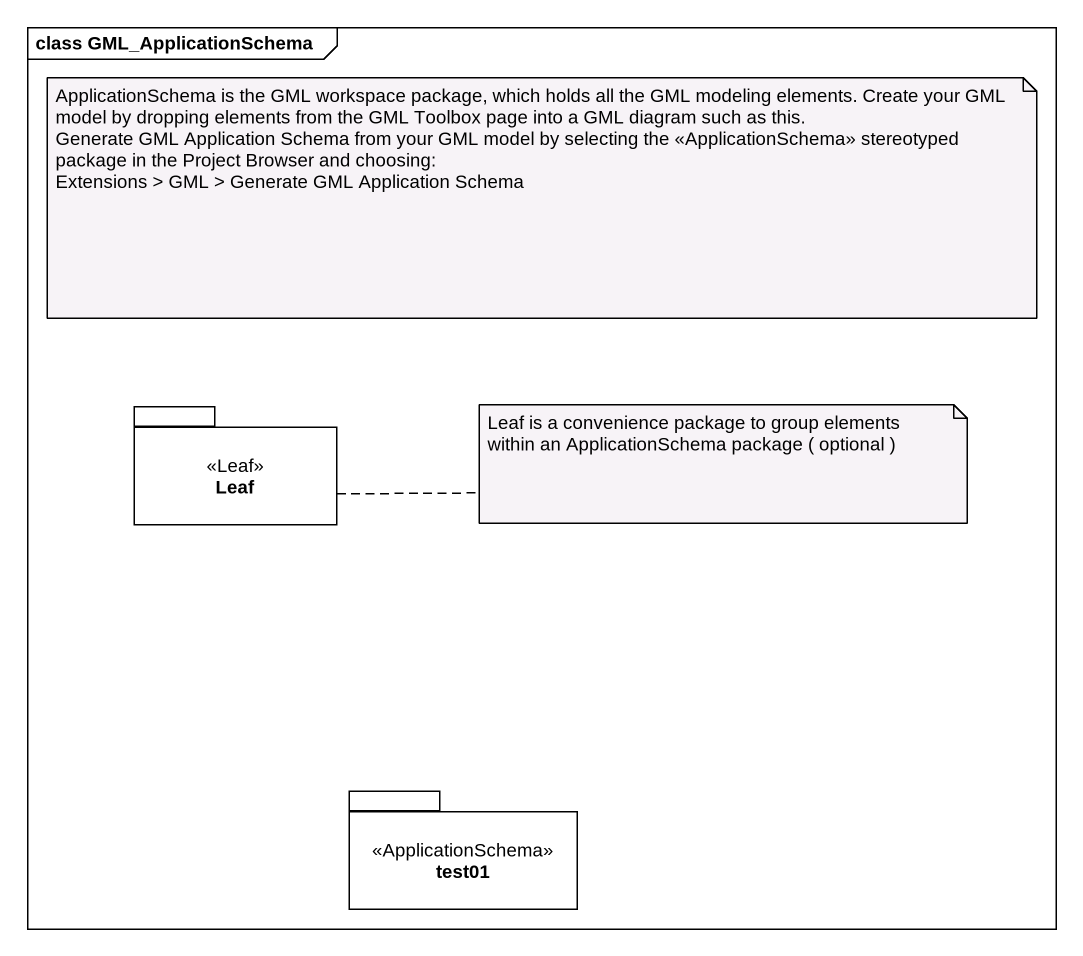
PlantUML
@startuml
mainframe class GML_ApplicationSchema
package Leaf <<Leaf>> {
}
package test01 <<ApplicationSchema>> {
}
note as N1
  ApplicationSchema is the GML workspace package, which holds all the GML modeling elements. Create your GML model by dropping elements from the GML Toolbox page into a GML diagram such as this.
  Generate GML Application Schema from your GML model by selecting the <<ApplicationSchema>> stereotyped package in the Project Browser and choosing:
  Extensions > GML > Generate GML Application Schema
end note
note right of Leaf : Leaf is a convenience package to group elements within an ApplicationSchema package ( optional )
@enduml
